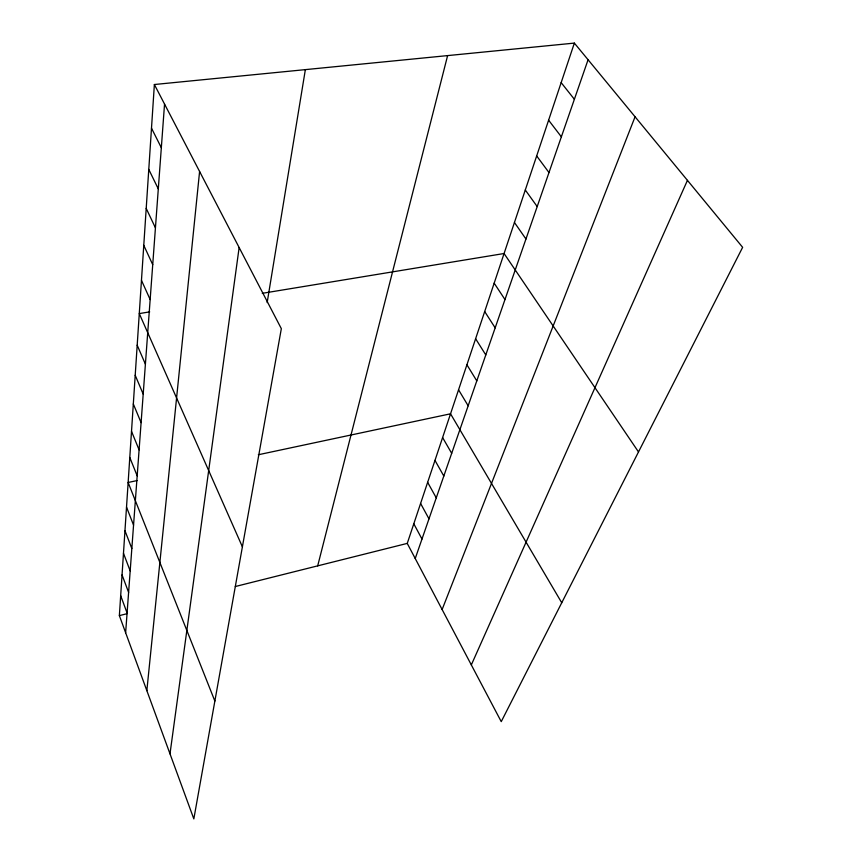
<?xml version="1.0" encoding="UTF-8"?>
<svg xmlns="http://www.w3.org/2000/svg" width="862" height="862" viewBox="0 0 862 862"><rect width="100%" height="100%" fill="white"/><g stroke="black" fill="none" stroke-linecap="round" stroke-linejoin="round"><path stroke-width="1.29" d="M154.373 84.519L281.335 328.67L193.831 818.9L119.365 615.619L154.373 84.519L574.361 43.1L742.635 247.329L501.242 721.645L407.252 543.394L574.361 43.1M125.636 632.751L164.545 104.065M146.842 690.645L199.596 171.484M169.997 753.83L239.14 247.523M267.166 302.562L305.363 69.628M317.69 565.86L447.615 55.599M415.236 558.522L588.078 59.747M442.131 609.52L635.068 116.779M471.331 664.904L687.445 180.352M119.365 615.619L126.962 613.712M235.294 586.526L407.252 543.394M137.166 480.554L128.136 482.483L214.864 701.065M258.331 454.748L450.535 413.803L561.744 602.775M149.697 311.872L139.278 313.585L242.394 546.831M262.274 293.328L504.076 253.514L638.505 451.947M561.162 82.623L574.383 99.292M548.609 120.184L561.367 136.843M536.67 155.936L548.986 172.562M525.292 189.996L537.198 206.578M514.442 222.482L525.96 239.011M494.174 283.167L504.981 299.556M484.692 311.548L495.176 327.851M475.608 338.734L485.791 354.928M466.913 364.788L476.794 380.885M458.552 389.796L468.163 405.786M442.605 437.562L451.688 453.326M434.976 460.394L443.822 476.039M427.649 482.343L436.258 497.859M420.591 503.462L428.985 518.849M413.803 523.794L421.981 539.062M151.496 128.201L161.334 147.725M148.781 169.426L158.296 188.918M146.206 208.421L155.429 227.837M143.771 245.336L152.725 264.656M141.465 280.344L150.16 299.556M137.187 345.188L145.398 364.163M135.205 375.282L143.2 394.106M133.319 403.966L141.099 422.639M131.509 431.334L139.094 449.856M129.785 457.485L137.187 475.835M126.52 507.115L133.556 525.13M124.958 530.69L131.832 548.534M123.471 553.264L130.184 570.935M122.048 574.911L128.61 592.399M120.68 595.674L127.091 612.99"/></g></svg>
